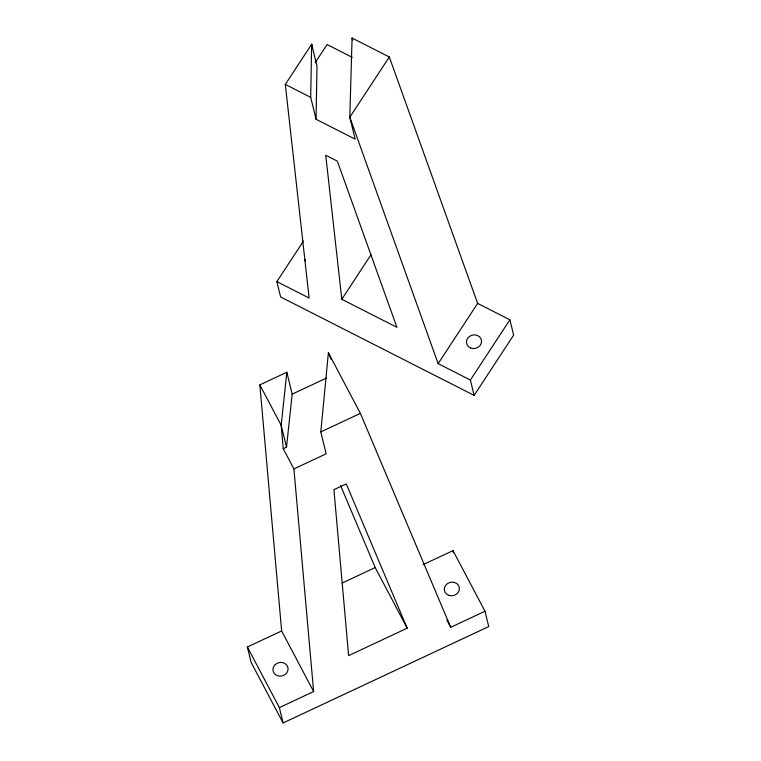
<?xml version="1.0" encoding="UTF-8"?>
<svg xmlns="http://www.w3.org/2000/svg" width="761" height="761" viewBox="0 0 761 761"><rect width="100%" height="100%" fill="white"/><g stroke="black" fill="none" stroke-linecap="round" stroke-linejoin="round"><path stroke-width="1.14" d="M276.871 281.618L280.609 296.952L474.122 395.387L513.627 335.144L509.889 319.81L477.632 303.401L389.318 56.989L352.077 38.05L349.813 117.232L355.149 139.139L316.043 119.249L310.707 97.341L311.649 44.252L285.308 84.423L309.128 298.017L276.871 281.618L303.42 241.123M316.043 119.249L316.995 66.159L311.649 44.252L312.029 47.639M484.985 611.245L488.724 626.569L283.102 722.95L279.363 707.616L313.627 691.549L293.908 468.928L326.146 453.813L320.8 431.915L328.391 352.752L360.381 413.366L450.712 627.302L484.985 611.245L453.004 550.631L423.011 564.681M313.627 691.549L281.646 630.945L259.843 384.876L286.83 372.234L281.18 425.294L283.254 448.733L293.908 468.928M283.254 448.733L286.517 447.202L292.167 394.141L286.83 372.234M315.178 62.678L327.078 44.528L352.181 57.294M389.318 56.989L349.813 117.232L438.136 363.644L470.384 380.053L474.122 395.387M341.803 299.292L325.737 155.244L337.351 161.151L396.919 327.325L341.803 299.292L370.94 254.849M438.136 363.644L477.632 303.401M470.384 380.053L509.889 319.81M292.167 394.141L326.269 378.15M320.8 431.915L360.381 413.366M342.184 583.04L375.202 567.573L407.183 628.177L348.624 655.63L333.917 489.684L346.265 483.901L407.183 628.177M283.102 722.95L251.111 662.336L247.373 647.002L281.646 630.945M285.308 84.423L310.707 97.341M446.859 619.987L450.712 627.302M259.843 384.876L281.18 425.294L286.517 447.202M247.373 647.002L279.363 707.616M328.391 352.752L331.159 359.306M340.586 485.594L375.202 567.573M352.077 38.05L352.638 40.352M453.004 550.631L453.537 552.819M305.304 261.242A7.61 6.811 -13.7 0 1 305.218 259.453M275.301 664.543L274.055 665.989A7.61 6.811 -13.7 0 0 275.739 674.817A7.61 6.811 -13.7 0 0 285.708 674.018L286.945 672.572A7.61 6.811 -13.7 0 0 285.27 663.744A7.61 6.811 -13.7 0 0 275.301 664.543M470.46 347.939A7.61 6.811 -13.7 0 0 481.57 341.147A7.61 6.811 -13.7 0 0 470.013 336.096A7.61 6.811 -13.7 0 0 470.46 347.939M448.847 595.387A7.61 6.811 -13.7 0 0 459.368 587.834A7.61 6.811 -13.7 0 0 447.354 583.668A7.61 6.811 -13.7 0 0 448.847 595.387"/></g></svg>
